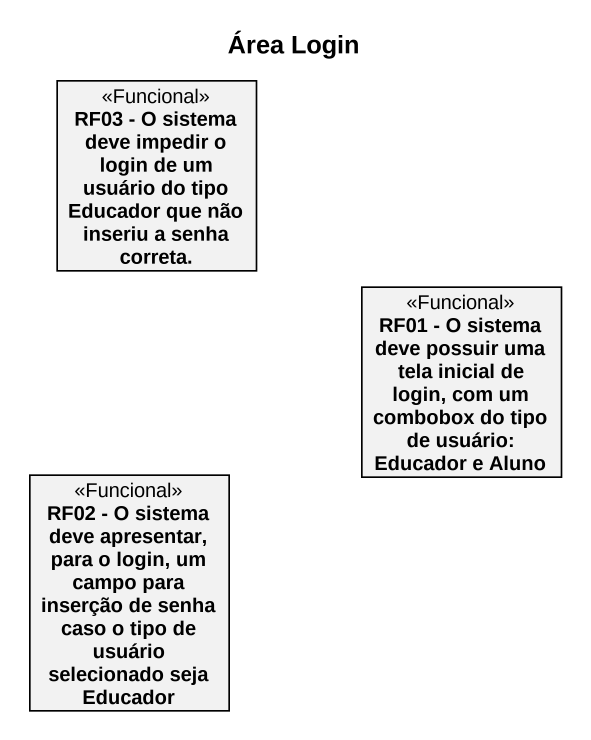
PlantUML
@startuml
title Área Login
hide circle
hide empty members
class "RF03 - O sistema deve impedir o login de um usuário do tipo Educador que não inseriu a senha correta." as RF03_O_sistema_deve_impedir <<Funcional>>
class "RF01 - O sistema deve possuir uma tela inicial de login, com um combobox do tipo de usuário: Educador e Aluno" as RF01_O_sistema_deve_possuir <<Funcional>>
class "RF02 - O sistema deve apresentar, para o login, um campo para inserção de senha caso o tipo de usuário selecionado seja Educador" as RF02_O_sistema_deve <<Funcional>>
@enduml
